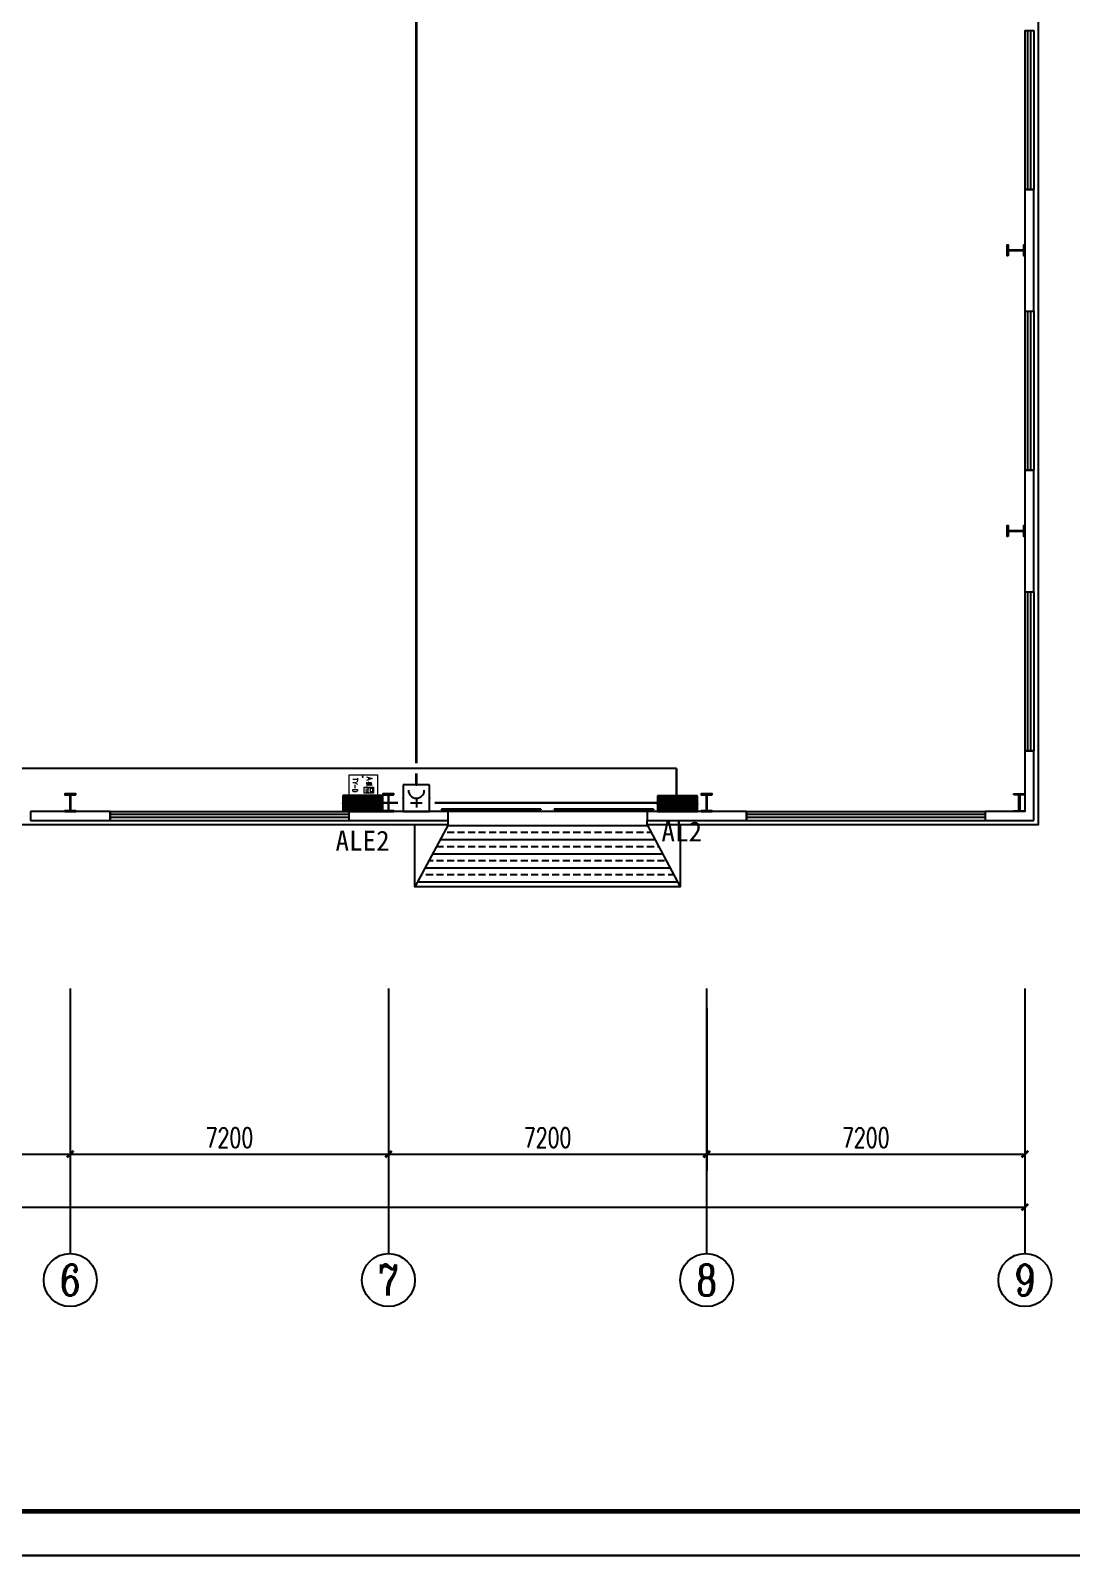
# Model space of a CAD drawing. Extents: x 12152 to 491505, y 111028 to 412681.
# Drawn here: x 317061 to 340616, y 171762 to 206269 of the extents above; entities that cross this region are included whole.
import ezdxf
from ezdxf.enums import TextEntityAlignment as Align

# ---------------------------------------------------------------- set-up
doc = ezdxf.new("R2010")
doc.units = 0
doc.header["$LTSCALE"] = 1000
doc.header["$MEASUREMENT"] = 0
for name, color, linetype in [('AXIS', 3, 'Continuous'), ('AXIS_TEXT', 7, 'Continuous'), ('COLUMN', 9, 'Continuous'), ('EQUIP-消防', 3, 'Continuous'), ('EQUIP-箱柜', 3, 'Continuous'), ('GROUND', 2, 'Continuous'), ('PUB_HATCH', 8, 'Continuous'), ('PUB_TITLE', 4, 'Continuous'), ('TEL_TEXT', 7, 'Continuous'), ('WALL', 11, 'Continuous'), ('WINDOW', 4, 'Continuous'), ('WIRE-照明', 1, 'Continuous'), ('图框(锁住)', 7, 'Continuous')]:
    doc.layers.add(name, color=color, linetype=linetype)
doc.layers.add('yichutu', color=7, linetype='Continuous', true_color=0xffffff, plot=False)
doc.styles.add('_TCH_AXIS', font='COMPLEX', dxfattribs={"bigfont": 'GBCBIG'})
doc.styles.add('_TCH_DIM_T3', font='SIMPLEX', dxfattribs={"width": 0.705882, "bigfont": 'GBCBIG'})
doc.styles.add('_TCH_LABEL', font='COMPLEX', dxfattribs={"bigfont": 'GBCBIG'})
doc.styles.add('_TEL_DIM', font='SIMPLEX', dxfattribs={"width": 0.8, "height": 3.5, "bigfont": 'HZTXT'})
doc.styles.add('COMPLEX', font='COMPLEX')
doc.styles.get("Standard").update_dxf_attribs({"font": 'gbenor.shx', "bigfont": 'gbcbig.shx'})
doc.styles.add('黑体', font='simhei.ttf')
doc.dimstyles.new('_TCH_ARCH&&150', dxfattribs={"dimtxt": 446.25, "dimasz": 150, "dimexe": 375, "dimexo": 450, "dimgap": 150, "dimtad": 1, "dimdec": 0, "dimzin": 0, "dimdsep": 46, "dimtxsty": '_TCH_DIM_T3', "dimblk": 'ARCHTICK', "dimcen": 0.09, "dimclrt": 7, "dimazin": 2, "dimtfac": 1, "dimtdec": 0, "dimtix": 1, "dimtmove": 2, "dimatfit": 3, "dimfxl": 1, "dimtolj": 1, "dimtzin": 0, "dimarcsym": 0})

# ---------------------------------------------------------------- blocks, each defined once
blk = doc.blocks.new('EQWEWQEWQEQEQWEQWE')
at = {"layer": 'PUB_HATCH'}
h = blk.add_hatch(dxfattribs=at)
h.set_pattern_fill('ANSI33', color=256, scale=100, angle=135, style=0)
h.set_pattern_definition([(180, (-3000, 0), (-3e-14, -317.5), []), (180, (-3158.75, 158.75), (-3e-14, -317.5), [158.75, -79.375])])
h.paths.add_polyline_path([(-2192, 1500), (-2250, 1500), (-2250, 1400), (-3000, 0), (-1326, 0)])
h.paths.add_polyline_path([(-2, 1500), (-2192, 1500), (-1326, 0), (-668, 0, 0.188853)])
h.paths.add_polyline_path([(2, 1500), (-2, 1500, -0.188853), (-668, 0), (668, 0, -0.188853)])
h.paths.add_polyline_path([(2192, 1500), (2, 1500, 0.188853), (668, 0), (1326, 0)])
h.paths.add_polyline_path([(2250, 1400), (2250, 1500), (2192, 1500), (1326, 0), (3000, 0)])
at = {"layer": 'GROUND'}
for points in [[(3000, 1400), (3000, 0), (-3000, 0), (-3000, 1400)], [(-2250, 1400), (-3000, 0)], [(2250, 1400), (3000, 0)]]:
    blk.add_lwpolyline(points, dxfattribs=at)
at = {"layer": '图框(锁住)', "color": 0}
for points in [[(-2250, 1400), (-2250, 1500)], [(2250, 1400), (2250, 1500)]]:
    blk.add_lwpolyline(points, dxfattribs=at)
blk = doc.blocks.new('_ArchTick')
at = {"color": 0, "linetype": 'ByBlock', "const_width": 0.4}
blk.add_lwpolyline([(-0.5, -0.5), (0.5, 0.5)], dxfattribs=at)
blk = doc.blocks.new('*D131')
at = {"layer": 'AXIS', "color": 0, "lineweight": -2, "transparency": 16777216}
for p, q in [((310761, 184144), (310761, 180469)), ((317961, 184144), (317961, 180469)), ((310761, 180844), (317961, 180844))]:
    blk.add_line(p, q, dxfattribs=at)
at = {"layer": 'Defpoints', "color": 0, "transparency": 16777216}
for p in [(310761, 184594), (317961, 184594), (317961, 180844)]:
    blk.add_point(p, dxfattribs=at)
at = {"layer": 'AXIS', "color": 0, "lineweight": -2, "transparency": 16777216, "xscale": 150, "yscale": 150, "zscale": 150, "rotation": 180}
blk.add_blockref('_ArchTick', (310761, 180844), dxfattribs=at)
at = {"layer": 'AXIS', "color": 0, "lineweight": -2, "transparency": 16777216, "xscale": 150, "yscale": 150, "zscale": 150}
blk.add_blockref('_ArchTick', (317961, 180844), dxfattribs=at)
at = {"layer": 'AXIS', "color": 7, "transparency": 16777216, "insert": (314361, 181217), "char_height": 446.2, "attachment_point": 5, "style": '_TCH_DIM_T3'}
blk.add_mtext('\\A1;7200', dxfattribs=at)
blk = doc.blocks.new('*D132')
at = {"layer": 'AXIS', "color": 0, "lineweight": -2, "transparency": 16777216}
for p, q in [((317961, 184144), (317961, 180469)), ((325161, 184144), (325161, 180469)), ((317961, 180844), (325161, 180844))]:
    blk.add_line(p, q, dxfattribs=at)
at = {"layer": 'Defpoints', "color": 0, "transparency": 16777216}
for p in [(317961, 184594), (325161, 184594), (325161, 180844)]:
    blk.add_point(p, dxfattribs=at)
at = {"layer": 'AXIS', "color": 0, "lineweight": -2, "transparency": 16777216, "xscale": 150, "yscale": 150, "zscale": 150, "rotation": 180}
blk.add_blockref('_ArchTick', (317961, 180844), dxfattribs=at)
at = {"layer": 'AXIS', "color": 0, "lineweight": -2, "transparency": 16777216, "xscale": 150, "yscale": 150, "zscale": 150}
blk.add_blockref('_ArchTick', (325161, 180844), dxfattribs=at)
at = {"layer": 'AXIS', "color": 7, "transparency": 16777216, "insert": (321561, 181217), "char_height": 446.2, "attachment_point": 5, "style": '_TCH_DIM_T3'}
blk.add_mtext('\\A1;7200', dxfattribs=at)
blk = doc.blocks.new('*D133')
at = {"layer": 'AXIS', "color": 0, "lineweight": -2, "transparency": 16777216}
for p, q in [((325161, 184144), (325161, 180469)), ((332361, 184144), (332361, 180469)), ((325161, 180844), (332361, 180844))]:
    blk.add_line(p, q, dxfattribs=at)
at = {"layer": 'Defpoints', "color": 0, "transparency": 16777216}
for p in [(325161, 184594), (332361, 184594), (332361, 180844)]:
    blk.add_point(p, dxfattribs=at)
at = {"layer": 'AXIS', "color": 0, "lineweight": -2, "transparency": 16777216, "xscale": 150, "yscale": 150, "zscale": 150, "rotation": 180}
blk.add_blockref('_ArchTick', (325161, 180844), dxfattribs=at)
at = {"layer": 'AXIS', "color": 0, "lineweight": -2, "transparency": 16777216, "xscale": 150, "yscale": 150, "zscale": 150}
blk.add_blockref('_ArchTick', (332361, 180844), dxfattribs=at)
at = {"layer": 'AXIS', "color": 7, "transparency": 16777216, "insert": (328761, 181217), "char_height": 446.2, "attachment_point": 5, "style": '_TCH_DIM_T3'}
blk.add_mtext('\\A1;7200', dxfattribs=at)
blk = doc.blocks.new('*D134')
at = {"layer": 'AXIS', "color": 0, "lineweight": -2, "transparency": 16777216}
for p, q in [((332361, 184144), (332361, 180469)), ((339561, 184144), (339561, 180469)), ((332361, 180844), (339561, 180844))]:
    blk.add_line(p, q, dxfattribs=at)
at = {"layer": 'Defpoints', "color": 0, "transparency": 16777216}
for p in [(332361, 184594), (339561, 184594), (339561, 180844)]:
    blk.add_point(p, dxfattribs=at)
at = {"layer": 'AXIS', "color": 0, "lineweight": -2, "transparency": 16777216, "xscale": 150, "yscale": 150, "zscale": 150, "rotation": 180}
blk.add_blockref('_ArchTick', (332361, 180844), dxfattribs=at)
at = {"layer": 'AXIS', "color": 0, "lineweight": -2, "transparency": 16777216, "xscale": 150, "yscale": 150, "zscale": 150}
blk.add_blockref('_ArchTick', (339561, 180844), dxfattribs=at)
at = {"layer": 'AXIS', "color": 7, "transparency": 16777216, "insert": (335961, 181217), "char_height": 446.2, "attachment_point": 5, "style": '_TCH_DIM_T3'}
blk.add_mtext('\\A1;7200', dxfattribs=at)
blk = doc.blocks.new('*D135')
at = {"layer": 'AXIS', "color": 0, "lineweight": -2, "transparency": 16777216}
for p, q in [((281961, 184144), (281961, 179269)), ((339561, 184144), (339561, 179269)), ((281961, 179644), (339561, 179644))]:
    blk.add_line(p, q, dxfattribs=at)
at = {"layer": 'Defpoints', "color": 0, "transparency": 16777216}
for p in [(281961, 184594), (339561, 184594), (339561, 179644)]:
    blk.add_point(p, dxfattribs=at)
at = {"layer": 'AXIS', "color": 0, "lineweight": -2, "transparency": 16777216, "xscale": 150, "yscale": 150, "zscale": 150, "rotation": 180}
blk.add_blockref('_ArchTick', (281961, 179644), dxfattribs=at)
at = {"layer": 'AXIS', "color": 0, "lineweight": -2, "transparency": 16777216, "xscale": 150, "yscale": 150, "zscale": 150}
blk.add_blockref('_ArchTick', (339561, 179644), dxfattribs=at)
at = {"layer": 'AXIS', "color": 7, "transparency": 16777216, "insert": (310761, 180017), "char_height": 446.2, "attachment_point": 5, "style": '_TCH_DIM_T3'}
blk.add_mtext('\\A1;57600', dxfattribs=at)
blk = doc.blocks.new('$DorLib2D$00000127')
at = {"color": 0, "linetype": 'Continuous'}
for p, q in [((-0.0333, 0.7949, -93.75), (-0.5333, 0.7949, -93.75)), ((-0.5333, 0.7949, -93.75), (-0.5333, 0.6904, -93.75)), ((-0.0333, 0.7949, -93.75), (-0.0333, 0.6904, -93.75)), ((0.0333, 0.7949, -93.75), (0.0333, 0.6904, -93.75)), ((0.5333, 0.7949, -93.75), (0.0333, 0.7949, -93.75)), ((0.5333, 0.7949, -93.75), (0.5333, 0.6904, -93.75)), ((-0.0333, 0.6904, -93.75), (-0.5333, 0.6904, -93.75)), ((0.5333, 0.6904, -93.75), (0.0333, 0.6904, -93.75)), ((0.5, 0.5, -93.75), (-0.5, 0.5, -93.75))]:
    blk.add_line(p, q, dxfattribs=at)
blk = doc.blocks.new('$TCHSYS$WIN2D')
for p, q in [((-0.5, 0.5), (0.5, 0.5)), ((-0.5, 0.5), (-0.5, -0.5)), ((0.5, 0.5), (0.5, -0.5)), ((0.5, 0.1667), (-0.5, 0.1667)), ((0.5, -0.1667), (-0.5, -0.1667)), ((-0.5, -0.5), (0.5, -0.5))]:
    blk.add_line(p, q)
blk = doc.blocks.new('_AXISO')
blk.add_circle((0, 0), 0.5)
at = {"layer": 'AXIS_TEXT', "style": 'COMPLEX', "width": 1.041667}
blk.add_attdef('A', text='', height=0.56, dxfattribs=at).set_placement((-0.25, -0.28), (0.25, -0.28), align=Align.FIT)
blk = doc.blocks.new('*X50')
at = {"color": 0}
for p, q in [((-250, 33), (-83, 200)), ((-250, 68), (-118, 200)), ((-250, 104), (-154, 200)), ((-250, 139), (-189, 200)), ((-250, 174), (-224, 200)), ((-247, 0), (-47, 200)), ((-212, 0), (-12, 200)), ((-177, 0), (23, 200)), ((-141, 0), (59, 200)), ((-106, 0), (94, 200)), ((-71, 0), (129, 200)), ((-35, 0), (165, 200)), ((0, 0), (200, 200)), ((35, 0), (235, 200)), ((71, 0), (250, 179)), ((106, 0), (250, 144)), ((141, 0), (250, 109)), ((177, 0), (250, 73)), ((212, 0), (250, 38)), ((247, 0), (250, 3))]:
    blk.add_line(p, q, dxfattribs=at)
blk = doc.blocks.new('$equip$00001421')
for p, q in [((0.75, 0.6), (-0.75, 0.6)), ((-0.75, 0.6), (-0.75, 0)), ((0.75, 0), (0.75, 0.6)), ((-0.75, 0), (0.75, 0))]:
    blk.add_line(p, q)
at = {"const_width": 0.6}
blk.add_lwpolyline([(-0.75, 0.3), (0.75, 0.3)], dxfattribs=at)
for p in [(0, 0.6), (-0.75, 0.3), (0, 0), (0.75, 0.3)]:
    blk.add_point(p)
at = {"xscale": 0.00300000000061118, "yscale": 0.00300000000061118, "zscale": 0.00300000000061118}
blk.add_blockref('*X50', (0, 0), dxfattribs=at)
at = {"style": '_TCH_LABEL', "flags": 9}
blk.add_attdef('A', (0, 0), '', height=0.00002, dxfattribs=at)
blk = doc.blocks.new('$equip_U$00000291(PC201712210955)')
at = {"color": 0, "lineweight": 0}
for p, q in [((-0.285, 0.602), (-0.225, 0.802)), ((-0.263, 0.669), (-0.186, 0.669)), ((-0.225, 0.802), (-0.164, 0.602)), ((-0.099, 0.668), (-0.107, 0.662)), ((-0.104, 0.722), (-0.022, 0.736)), ((0.026, 0.621), (-0.103, 0.608)), ((-0.093, 0.673), (-0.099, 0.668)), ((-0.095, 0.767), (-0.026, 0.777)), ((-0.087, 0.68), (-0.093, 0.673)), ((-0.083, 0.688), (-0.087, 0.68)), ((-0.078, 0.696), (-0.083, 0.688)), ((-0.075, 0.707), (-0.078, 0.696)), ((-0.073, 0.717), (-0.075, 0.707)), ((-0.075, 0.647), (0.007, 0.659)), ((-0.073, 0.767), (-0.073, 0.728)), ((-0.073, 0.728), (-0.073, 0.717)), ((-0.047, 0.775), (-0.047, 0.68)), ((-0.039, 0.693), (-0.035, 0.687)), ((-0.035, 0.687), (-0.035, 0.616)), ((0.009, 0.668), (-0.016, 0.696)), ((-0.016, 0.696), (0.009, 0.673)), ((-0.015, 0.773), (-0.015, 0.707)), ((0.003, 0.799), (0.013, 0.788)), ((0.013, 0.788), (0.008, 0.789)), ((0.008, 0.789), (0.009, 0.668)), ((0.023, 0.625), (0.031, 0.618)), ((0.031, 0.618), (0.026, 0.621))]:
    blk.add_line(p, q, dxfattribs=at)
at = {"color": 5, "lineweight": 0}
for p, q in [((0.07, 0.519), (0.07, 0.843)), ((0.07, 0.843), (0.286, 0.843)), ((0.113, 0.735), (0.113, 0.808)), ((0.113, 0.808), (0.241, 0.808)), ((0.241, 0.735), (0.113, 0.735)), ((0.241, 0.808), (0.241, 0.735)), ((0.286, 0.843), (0.286, 0.519)), ((0.286, 0.519), (0.07, 0.519))]:
    blk.add_line(p, q, dxfattribs=at)
at = {"color": 254, "lineweight": 0}
for p, q in [((-0.28, 0.482), (-0.296, 0.482)), ((-0.296, 0.452), (-0.28, 0.452))]:
    blk.add_line(p, q, dxfattribs=at)
at = {"color": 7, "lineweight": 0}
for p, q in [((-0.238, 0.281), (-0.153, 0.281)), ((-0.196, 0.281), (-0.196, 0.121)), ((-0.129, 0.281), (-0.08, 0.204)), ((-0.08, 0.204), (-0.031, 0.281)), ((-0.08, 0.204), (-0.08, 0.121)), ((-0.007, 0.189), (0.103, 0.189)), ((0.152, 0.121), (0.152, 0.281)), ((0.152, 0.281), (0.194, 0.281)), ((0.194, 0.121), (0.152, 0.121)), ((0.152, 0.121), (0.152, 0.121)), ((0.194, 0.281), (0.213, 0.273)), ((0.213, 0.128), (0.194, 0.121)), ((0.213, 0.273), (0.225, 0.258)), ((0.225, 0.143), (0.213, 0.128)), ((0.225, 0.258), (0.231, 0.242)), ((0.231, 0.159), (0.225, 0.143)), ((0.231, 0.242), (0.237, 0.219)), ((0.237, 0.181), (0.231, 0.159)), ((0.237, 0.219), (0.237, 0.181))]:
    blk.add_line(p, q, dxfattribs=at)
at = {"lineweight": 0}
blk.add_lwpolyline([(-0.36, 0.99), (0.36, 0.99), (0.36, 0), (-0.36, 0)], close=True, dxfattribs=at)
at = {"color": 5, "lineweight": 0}
for centre, radius in [((0.105, 0.666), 0.00495), ((0.104, 0.633), 0.00198), ((0.104, 0.609), 0.00198), ((0.105, 0.666), 0.00045), ((0.141, 0.633), 0.0063), ((0.141, 0.588), 0.0063), ((0.141, 0.666), 0.00495), ((0.141, 0.666), 0.00045), ((0.177, 0.633), 0.0063), ((0.177, 0.588), 0.0063), ((0.177, 0.666), 0.00495), ((0.177, 0.666), 0.00045), ((0.213, 0.633), 0.0063), ((0.213, 0.588), 0.0063), ((0.213, 0.666), 0.00495), ((0.213, 0.666), 0.00045), ((0.249, 0.633), 0.0063), ((0.249, 0.588), 0.0063), ((0.249, 0.666), 0.00495), ((0.249, 0.666), 0.00045)]:
    blk.add_circle(centre, radius, dxfattribs=at)
at = {"color": 254, "lineweight": 0}
for start, end in [(119.1103, 240.8897), (299.1104, 60.8896)]:
    blk.add_arc((-0.288, 0.467), 0.0171, start, end, dxfattribs=at)
at = {"color": 7, "lineweight": 0, "style": '_TEL_DIM', "flags": 1}
for tag in ['A', 'REMARK']:
    blk.add_attdef(tag, text='', height=0.00002, dxfattribs=at).set_placement((0, 0), align=Align.MIDDLE_CENTER)
blk = doc.blocks.new('yct-1051-594-105100-59400-100-1002.0')
at = {"layer": 'yichutu', "color": 7, "true_color": 0xffffff}
blk.add_lwpolyline([(0, 0), (0, 59400), (105100, 59400), (105100, 0)], close=True, dxfattribs=at)
blk = doc.blocks.new('$equip$00001712')
for p, q in [((-0.5, 1), (-0.5, 0)), ((0.5, 1), (-0.5, 1)), ((0.5, 0), (0.5, 1)), ((-0.5, 0), (0.5, 0)), ((-0.219, 0.331), (0.222, 0.331)), ((0, 0.5), (0, 0.15))]:
    blk.add_line(p, q)
blk.add_arc((0, 0.8), 0.3, 180, 0)
for p in [(0, 1), (-0.5, 0.5), (0, 0), (0.5, 0.5)]:
    blk.add_point(p)
at = {"flags": 1}
for tag, height, p in [('A', 0.00002, (0, 0)), ('B', 0.4, (0.726, 0.302))]:
    blk.add_attdef(tag, text='', height=height, dxfattribs=at).set_placement(p, align=Align.MIDDLE_CENTER)

msp = doc.modelspace()

# ---------------------------------------------------------------- linework, layer by layer
at = {"layer": 'AXIS', "color": 0}
for p, q in [((317960.5, 184594.2), (317960.5, 178594.2)), ((325160.5, 184594.2), (325160.5, 178594.2)), ((332360.5, 184594.2), (332360.5, 178594.2)), ((339560.5, 184594.2), (339560.5, 178594.2))]:
    msp.add_line(p, q, dxfattribs=at)
at = {"layer": 'COLUMN', "color": 6}
for points in [[(339180.5, 201169.2), (339160.5, 201169.2), (339160.5, 201419.2), (339180.5, 201419.2), (339180.5, 201304.2), (339540.5, 201304.2), (339540.5, 201419.2), (339560.5, 201419.2), (339560.5, 201169.2), (339540.5, 201169.2), (339540.5, 201284.2), (339180.5, 201284.2)], [(339180.5, 194819.2), (339160.5, 194819.2), (339160.5, 195069.2), (339180.5, 195069.2), (339180.5, 194954.2), (339540.5, 194954.2), (339540.5, 195069.2), (339560.5, 195069.2), (339560.5, 194819.2), (339540.5, 194819.2), (339540.5, 194934.2), (339180.5, 194934.2)], [(318085.5, 188974.2), (318085.5, 188994.2), (317835.5, 188994.2), (317835.5, 188974.2), (317950.5, 188974.2), (317950.5, 188614.2), (317835.5, 188614.2), (317835.5, 188594.2), (318085.5, 188594.2), (318085.5, 188614.2), (317970.5, 188614.2), (317970.5, 188974.2)], [(325285.5, 188974.2), (325285.5, 188994.2), (325035.5, 188994.2), (325035.5, 188974.2), (325150.5, 188974.2), (325150.5, 188614.2), (325035.5, 188614.2), (325035.5, 188594.2), (325285.5, 188594.2), (325285.5, 188614.2), (325170.5, 188614.2), (325170.5, 188974.2)], [(332485.5, 188974.2), (332485.5, 188994.2), (332235.5, 188994.2), (332235.5, 188974.2), (332350.5, 188974.2), (332350.5, 188614.2), (332235.5, 188614.2), (332235.5, 188594.2), (332485.5, 188594.2), (332485.5, 188614.2), (332370.5, 188614.2), (332370.5, 188974.2)], [(339310.5, 188974.2), (339310.5, 188994.2), (339560.5, 188994.2), (339560.5, 188974.2), (339445.5, 188974.2), (339445.5, 188614.2), (339560.5, 188614.2), (339560.5, 188594.2), (339310.5, 188594.2), (339310.5, 188614.2), (339425.5, 188614.2), (339425.5, 188974.2)]]:
    msp.add_lwpolyline(points, close=True, dxfattribs=at)
at = {"layer": 'PUB_TITLE', "color": 0}
msp.add_lwpolyline([(257489.4, 171762.5), (362589.4, 171762.5), (362589.4, 231162.5), (257489.4, 231162.5)], close=True, dxfattribs=at)
at = {"layer": 'PUB_TITLE', "color": 0, "const_width": 100}
msp.add_lwpolyline([(259989.4, 172762.5), (361589.4, 172762.5), (361589.4, 230162.5), (259989.4, 230162.5)], close=True, dxfattribs=at)
at = {"layer": 'WALL', "color": 0}
for p, q in [((339760.5, 202669.2), (339560.5, 202669.2)), ((339560.5, 202669.2), (339560.5, 199919.2)), ((339760.5, 199919.2), (339760.5, 202669.2)), ((339560.5, 199919.2), (339760.5, 199919.2)), ((339760.5, 196319.2), (339560.5, 196319.2)), ((339560.5, 196319.2), (339560.5, 193569.2)), ((339760.5, 193569.2), (339760.5, 196319.2)), ((339560.5, 193569.2), (339760.5, 193569.2)), ((339760.5, 189969.2), (339560.5, 189969.2)), ((339560.5, 189969.2), (339560.5, 188594.2)), ((339760.5, 188394.2), (339760.5, 189969.2)), ((318860.5, 188594.2), (317060.5, 188594.2)), ((317060.5, 188594.2), (317060.5, 188394.2)), ((318860.5, 188394.2), (318860.5, 188594.2)), ((326510.5, 188594.2), (324260.5, 188594.2)), ((324260.5, 188594.2), (324260.5, 188394.2)), ((326510.5, 188394.2), (326510.5, 188594.2)), ((333260.5, 188594.2), (331010.5, 188594.2)), ((331010.5, 188594.2), (331010.5, 188394.2)), ((333260.5, 188394.2), (333260.5, 188594.2)), ((339560.5, 188594.2), (338660.5, 188594.2)), ((338660.5, 188594.2), (338660.5, 188394.2)), ((317060.5, 188394.2), (318860.5, 188394.2)), ((324260.5, 188394.2), (326510.5, 188394.2)), ((331010.5, 188394.2), (333260.5, 188394.2)), ((338660.5, 188394.2), (339760.5, 188394.2))]:
    msp.add_line(p, q, dxfattribs=at)
at = {"layer": 'WIRE-照明', "linetype": 'Continuous'}
for points, const_width in [([(325791.1, 189686.5), (325791.1, 213394.2)], 60), ([(331678.4, 189574), (296900.7, 189574)], 52.5), ([(325791.1, 189196.9), (325791.1, 189461.5)], 60), ([(331678.4, 188954.2), (331678.4, 189574)], 52.5), ([(325031.5, 188793.4), (325378.6, 188793.4)], 52.5), ([(326203.6, 188793.4), (331250.2, 188793.4)], 52.5)]:
    msp.add_lwpolyline(points, dxfattribs=dict(at, const_width=const_width))
at = {"layer": '图框(锁住)', "color": 0}
for points in [[(331010.5, 214294.2), (339860.5, 214294.2), (339860.5, 188294.2), (331010.5, 188294.2)], [(326510.5, 188294.2), (295010.5, 188294.2)]]:
    msp.add_lwpolyline(points, dxfattribs=at)

# ---------------------------------------------------------------- block references
at = {"layer": 'AXIS', "color": 0}
ref = msp.add_blockref('_AXISO', (317960.5, 177994.2), dxfattribs=dict(at, xscale=1200, yscale=1200, zscale=1200))
ref.add_attrib('A', '6', dxfattribs={"layer": 'AXIS_TEXT', "color": 0, "height": 698.9, "style": '_TCH_AXIS'}).set_placement((317727.5, 177644.7), (318193.5, 177644.7), align=Align.FIT)
ref = msp.add_blockref('_AXISO', (325160.5, 177994.2), dxfattribs=dict(at, xscale=1200, yscale=1200, zscale=1200))
ref.add_attrib('A', '7', dxfattribs={"layer": 'AXIS_TEXT', "color": 0, "height": 698.9, "style": '_TCH_AXIS'}).set_placement((324927.5, 177644.7), (325393.5, 177644.7), align=Align.FIT)
ref = msp.add_blockref('_AXISO', (332360.5, 177994.2), dxfattribs=dict(at, xscale=1200, yscale=1200, zscale=1200))
ref.add_attrib('A', '8', dxfattribs={"layer": 'AXIS_TEXT', "color": 0, "height": 698.9, "style": '_TCH_AXIS'}).set_placement((332127.5, 177644.7), (332593.5, 177644.7), align=Align.FIT)
ref = msp.add_blockref('_AXISO', (339560.5, 177994.2), dxfattribs=dict(at, xscale=1200, yscale=1200, zscale=1200))
ref.add_attrib('A', '9', dxfattribs={"layer": 'AXIS_TEXT', "color": 0, "height": 698.9, "style": '_TCH_AXIS'}).set_placement((339327.5, 177644.7), (339793.5, 177644.7), align=Align.FIT)
at = {"layer": 'EQUIP-消防'}
ref = msp.add_blockref('$equip$00001712', (325791.1, 188596.9), dxfattribs=dict(at, xscale=600, yscale=600, zscale=600))
ref.add_attrib('A', '消火栓起泵按钮', dxfattribs={"layer": '0', "height": 0.012}).set_placement((325791.1, 188596.9), align=Align.MIDDLE_CENTER)
at = {"layer": 'EQUIP-箱柜', "xscale": 648, "yscale": 648, "zscale": 648, "rotation": 270}
msp.add_blockref('$equip_U$00000291(PC201712210955)', (324274.2, 189194.9), dxfattribs=at)
at = {"layer": 'EQUIP-箱柜'}
ref = msp.add_blockref('$equip$00001421', (324581.5, 188598), dxfattribs=dict(at, xscale=600, yscale=600, zscale=600))
ref.add_attrib('A', '照明配电箱', (324581.5, 188598), dxfattribs={"layer": '0', "height": 0.012, "style": '_TCH_LABEL', "flags": 8})
ref = msp.add_blockref('$equip$00001421', (331700.2, 188594.2), dxfattribs=dict(at, xscale=600, yscale=600, zscale=600))
ref.add_attrib('A', '照明配电箱', (331700.2, 188594.2), dxfattribs={"layer": '0', "height": 0.012, "style": '_TCH_LABEL', "flags": 8})
at = {"layer": 'WINDOW', "color": 0, "xscale": -3600, "yscale": 200, "zscale": -3600, "rotation": 90}
for p in [(339660.5, 204469.2), (339660.5, 198119.2), (339660.5, 191769.2)]:
    msp.add_blockref('$TCHSYS$WIN2D', p, dxfattribs=at)
at = {"layer": 'WINDOW', "color": 0, "yscale": 200}
for name, p, xscale, zscale in [('$TCHSYS$WIN2D', (321560.5, 188494.2), 5400, 5400), ('$DorLib2D$00000127', (328760.5, 188494.2), 4500, 4500), ('$TCHSYS$WIN2D', (335960.5, 188494.2), 5400, 5400)]:
    msp.add_blockref(name, p, dxfattribs=dict(at, xscale=xscale, zscale=zscale))
at = {"layer": 'yichutu'}
msp.add_blockref('yct-1051-594-105100-59400-100-1002.0', (257489.4, 171762.5), dxfattribs=at)
at = {"layer": '图框(锁住)', "color": 0}
msp.add_blockref('EQWEWQEWQEQEQWEQWE', (328760.5, 186894.2), dxfattribs=at)

# ---------------------------------------------------------------- texts
at = {"layer": 'TEL_TEXT', "style": '黑体'}
for s, p in [('ALE2', (323962.7, 187712, 0)), ('AL2', (331337.1, 187920, 0))]:
    msp.add_text(s, height=450, dxfattribs=at).set_placement(p)

# ---------------------------------------------------------------- dimensions: what is measured, and where the dimension line sits
at = {"layer": 'AXIS', "color": 0}
for p1, p2, distance, picture, middle in [((281960.5, 184594.2), (339560.5, 184594.2), -4950, '*D135', (310760.5, 180017.3)), ((310760.5, 184594.2), (317960.5, 184594.2), -3750, '*D131', (314360.5, 181217.3)), ((317960.5, 184594.2), (325160.5, 184594.2), -3750, '*D132', (321560.5, 181217.3)), ((325160.5, 184594.2), (332360.5, 184594.2), -3750, '*D133', (328760.5, 181217.3)), ((332360.5, 184594.2), (339560.5, 184594.2), -3750, '*D134', (335960.5, 181217.3))]:
    dim = msp.add_aligned_dim(p1=p1, p2=p2, distance=distance, dimstyle='_TCH_ARCH&&150', dxfattribs=at)
    dim.commit()
    dim.dimension.update_dxf_attribs({"geometry": picture, "text_midpoint": middle})

doc.saveas('drawing.dxf')
